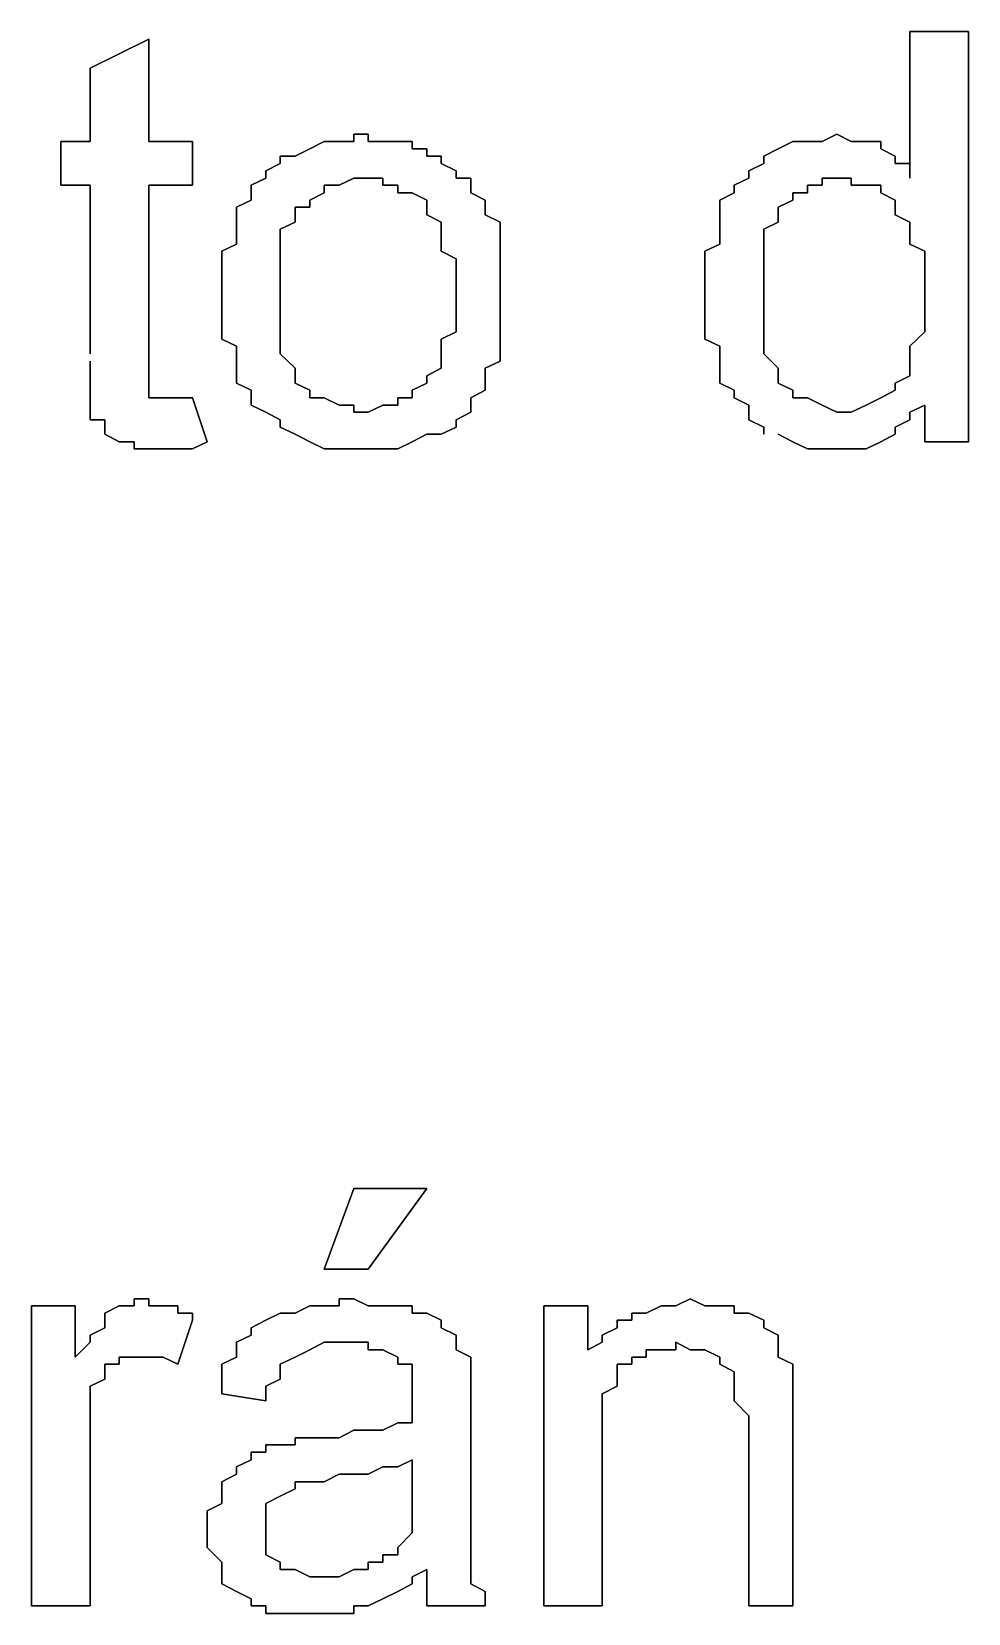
# Model space of a CAD drawing. Header units: metres. Extents: x 2.9 to 42.8, y 1.7 to 28.7.
# Drawn here: x 38.2482 to 38.4739, y 22.733 to 23.114 of the extents above; entities that cross this region are included whole.
import ezdxf

# ---------------------------------------------------------------- set-up
doc = ezdxf.new("R2010")
doc.units = ezdxf.units.M
doc.layers.add('GRIS', color=8, linetype='Continuous')

msp = doc.modelspace()

# ---------------------------------------------------------------- linework, layer by layer
at = {"layer": 'GRIS', "lineweight": -3}
for points in [[(38.2764, 23.1122), (38.2623, 23.1052), (38.2764, 23.1122)], [(38.2764, 23.0875), (38.2764, 23.1122), (38.2764, 23.0875)], [(38.4739, 23.114), (38.4598, 23.114), (38.4739, 23.114)], [(38.4598, 23.114), (38.4598, 23.0787), (38.4598, 23.114)], [(38.4739, 23.0152), (38.4739, 23.114), (38.4739, 23.0152)], [(38.2623, 23.1052), (38.2623, 23.0875), (38.2623, 23.1052)], [(38.3293, 23.0893), (38.3258, 23.0893), (38.3293, 23.0893)], [(38.3258, 23.0893), (38.3258, 23.0875), (38.3258, 23.0893)], [(38.3293, 23.0875), (38.3293, 23.0893), (38.3293, 23.0875)], [(38.4422, 23.0893), (38.4387, 23.0875), (38.4422, 23.0893)], [(38.4457, 23.0875), (38.4422, 23.0893), (38.4457, 23.0875)], [(38.2623, 23.0875), (38.2552, 23.0875), (38.2623, 23.0875)], [(38.2552, 23.0875), (38.2552, 23.077), (38.2552, 23.0875)], [(38.287, 23.0875), (38.2764, 23.0875), (38.287, 23.0875)], [(38.287, 23.077), (38.287, 23.0875), (38.287, 23.077)], [(38.3152, 23.0858), (38.3117, 23.084), (38.3152, 23.0858)], [(38.3187, 23.0875), (38.3152, 23.0858), (38.3187, 23.0875)], [(38.3223, 23.0875), (38.3187, 23.0875), (38.3223, 23.0875)], [(38.3258, 23.0875), (38.3223, 23.0875), (38.3258, 23.0875)], [(38.3328, 23.0875), (38.3293, 23.0875), (38.3328, 23.0875)], [(38.3364, 23.0875), (38.3328, 23.0875), (38.3364, 23.0875)], [(38.3399, 23.0875), (38.3364, 23.0875), (38.3399, 23.0875)], [(38.3399, 23.0858), (38.3399, 23.0875), (38.3399, 23.0858)], [(38.3434, 23.0858), (38.3399, 23.0858), (38.3434, 23.0858)], [(38.3434, 23.084), (38.3434, 23.0858), (38.3434, 23.084)], [(38.4281, 23.0858), (38.4246, 23.084), (38.4281, 23.0858)], [(38.4316, 23.0875), (38.4281, 23.0858), (38.4316, 23.0875)], [(38.4351, 23.0875), (38.4316, 23.0875), (38.4351, 23.0875)], [(38.4387, 23.0875), (38.4351, 23.0875), (38.4387, 23.0875)], [(38.4493, 23.0875), (38.4457, 23.0875), (38.4493, 23.0875)], [(38.4528, 23.0875), (38.4493, 23.0875), (38.4528, 23.0875)], [(38.4528, 23.0858), (38.4528, 23.0875), (38.4528, 23.0858)], [(38.4563, 23.084), (38.4528, 23.0858), (38.4563, 23.084)], [(38.3081, 23.0822), (38.3046, 23.0805), (38.3081, 23.0822)], [(38.3117, 23.084), (38.3081, 23.084), (38.3117, 23.084)], [(38.3081, 23.084), (38.3081, 23.0822), (38.3081, 23.084)], [(38.3469, 23.084), (38.3434, 23.084), (38.3469, 23.084)], [(38.3469, 23.0822), (38.3469, 23.084), (38.3469, 23.0822)], [(38.3505, 23.0805), (38.3469, 23.0822), (38.3505, 23.0805)], [(38.4246, 23.0822), (38.421, 23.0805), (38.4246, 23.0822)], [(38.4246, 23.084), (38.4246, 23.0822), (38.4246, 23.084)], [(38.4563, 23.0822), (38.4563, 23.084), (38.4563, 23.0822)], [(38.4598, 23.0822), (38.4563, 23.0822), (38.4598, 23.0822)], [(38.4598, 23.0805), (38.4598, 23.0822), (38.4598, 23.0805)], [(38.3046, 23.0787), (38.3011, 23.077), (38.3046, 23.0787)], [(38.3046, 23.0805), (38.3046, 23.0787), (38.3046, 23.0805)], [(38.3223, 23.077), (38.3258, 23.0787), (38.3223, 23.077)], [(38.3258, 23.0787), (38.3293, 23.0787), (38.3258, 23.0787)], [(38.3293, 23.0787), (38.3328, 23.0787), (38.3293, 23.0787)], [(38.3328, 23.0787), (38.3328, 23.077), (38.3328, 23.0787)], [(38.3505, 23.0787), (38.3505, 23.0805), (38.3505, 23.0787)], [(38.354, 23.0787), (38.3505, 23.0787), (38.354, 23.0787)], [(38.354, 23.077), (38.354, 23.0787), (38.354, 23.077)], [(38.421, 23.0787), (38.4175, 23.077), (38.421, 23.0787)], [(38.421, 23.0805), (38.421, 23.0787), (38.421, 23.0805)], [(38.4387, 23.077), (38.4387, 23.0787), (38.4387, 23.077)], [(38.4387, 23.0787), (38.4422, 23.0787), (38.4387, 23.0787)], [(38.4422, 23.0787), (38.4457, 23.0787), (38.4422, 23.0787)], [(38.4457, 23.0787), (38.4457, 23.077), (38.4457, 23.0787)], [(38.4598, 23.0787), (38.4598, 23.0805), (38.4598, 23.0787)], [(38.2552, 23.077), (38.2623, 23.077), (38.2552, 23.077)], [(38.2623, 23.077), (38.2623, 23.0364), (38.2623, 23.077)], [(38.2764, 23.0346), (38.2764, 23.077), (38.2764, 23.0346)], [(38.2764, 23.077), (38.287, 23.077), (38.2764, 23.077)], [(38.3011, 23.0734), (38.2976, 23.0717), (38.3011, 23.0734)], [(38.3011, 23.077), (38.3011, 23.0752), (38.3011, 23.077)], [(38.3011, 23.0752), (38.3011, 23.0734), (38.3011, 23.0752)], [(38.3152, 23.0734), (38.3187, 23.0752), (38.3152, 23.0734)], [(38.3152, 23.0717), (38.3152, 23.0734), (38.3152, 23.0717)], [(38.3187, 23.0752), (38.3187, 23.077), (38.3187, 23.0752)], [(38.3187, 23.077), (38.3223, 23.077), (38.3187, 23.077)], [(38.3328, 23.077), (38.3364, 23.077), (38.3328, 23.077)], [(38.3364, 23.077), (38.3364, 23.0752), (38.3364, 23.077)], [(38.3364, 23.0752), (38.3399, 23.0752), (38.3364, 23.0752)], [(38.3399, 23.0752), (38.3434, 23.0734), (38.3399, 23.0752)], [(38.3434, 23.0734), (38.3434, 23.0717), (38.3434, 23.0734)], [(38.354, 23.0752), (38.354, 23.077), (38.354, 23.0752)], [(38.3575, 23.0734), (38.354, 23.0752), (38.3575, 23.0734)], [(38.3575, 23.0717), (38.3575, 23.0734), (38.3575, 23.0717)], [(38.4175, 23.0752), (38.414, 23.0734), (38.4175, 23.0752)], [(38.414, 23.0734), (38.414, 23.0699), (38.414, 23.0734)], [(38.4175, 23.077), (38.4175, 23.0752), (38.4175, 23.077)], [(38.4281, 23.0717), (38.4316, 23.0734), (38.4281, 23.0717)], [(38.4316, 23.0734), (38.4316, 23.0752), (38.4316, 23.0734)], [(38.4316, 23.0752), (38.4351, 23.0752), (38.4316, 23.0752)], [(38.4351, 23.0752), (38.4351, 23.077), (38.4351, 23.0752)], [(38.4351, 23.077), (38.4387, 23.077), (38.4351, 23.077)], [(38.4457, 23.077), (38.4493, 23.077), (38.4457, 23.077)], [(38.4493, 23.077), (38.4528, 23.077), (38.4493, 23.077)], [(38.4528, 23.077), (38.4528, 23.0752), (38.4528, 23.077)], [(38.4528, 23.0752), (38.4563, 23.0734), (38.4528, 23.0752)], [(38.4563, 23.0734), (38.4563, 23.0717), (38.4563, 23.0734)], [(38.2976, 23.0717), (38.2976, 23.0699), (38.2976, 23.0717)], [(38.2976, 23.0699), (38.2976, 23.0681), (38.2976, 23.0699)], [(38.3117, 23.0699), (38.3117, 23.0717), (38.3117, 23.0699)], [(38.3117, 23.0717), (38.3152, 23.0717), (38.3117, 23.0717)], [(38.3117, 23.0681), (38.3117, 23.0699), (38.3117, 23.0681)], [(38.3434, 23.0717), (38.3434, 23.0699), (38.3434, 23.0717)], [(38.3434, 23.0699), (38.3469, 23.0681), (38.3434, 23.0699)], [(38.3575, 23.0699), (38.3575, 23.0717), (38.3575, 23.0699)], [(38.3611, 23.0681), (38.3575, 23.0699), (38.3611, 23.0681)], [(38.414, 23.0699), (38.414, 23.0681), (38.414, 23.0699)], [(38.4281, 23.0699), (38.4281, 23.0717), (38.4281, 23.0699)], [(38.4281, 23.0681), (38.4281, 23.0699), (38.4281, 23.0681)], [(38.4563, 23.0717), (38.4563, 23.0699), (38.4563, 23.0717)], [(38.4563, 23.0699), (38.4598, 23.0681), (38.4563, 23.0699)], [(38.2976, 23.0681), (38.2976, 23.0664), (38.2976, 23.0681)], [(38.2976, 23.0664), (38.2976, 23.0628), (38.2976, 23.0664)], [(38.3081, 23.0664), (38.3117, 23.0681), (38.3081, 23.0664)], [(38.3081, 23.0646), (38.3081, 23.0664), (38.3081, 23.0646)], [(38.3469, 23.0681), (38.3469, 23.0664), (38.3469, 23.0681)], [(38.3469, 23.0664), (38.3469, 23.0646), (38.3469, 23.0664)], [(38.3611, 23.0646), (38.3611, 23.0681), (38.3611, 23.0646)], [(38.414, 23.0681), (38.414, 23.0646), (38.414, 23.0681)], [(38.4246, 23.0664), (38.4281, 23.0681), (38.4246, 23.0664)], [(38.4246, 23.0646), (38.4246, 23.0664), (38.4246, 23.0646)], [(38.4598, 23.0681), (38.4598, 23.0664), (38.4598, 23.0681)], [(38.4598, 23.0664), (38.4598, 23.0646), (38.4598, 23.0664)], [(38.2976, 23.0628), (38.294, 23.0611), (38.2976, 23.0628)], [(38.3081, 23.0628), (38.3081, 23.0646), (38.3081, 23.0628)], [(38.3081, 23.0593), (38.3081, 23.0628), (38.3081, 23.0593)], [(38.3469, 23.0646), (38.3469, 23.0611), (38.3469, 23.0646)], [(38.3611, 23.0628), (38.3611, 23.0646), (38.3611, 23.0628)], [(38.3611, 23.0611), (38.3611, 23.0628), (38.3611, 23.0611)], [(38.414, 23.0628), (38.4104, 23.0611), (38.414, 23.0628)], [(38.414, 23.0646), (38.414, 23.0628), (38.414, 23.0646)], [(38.4246, 23.0628), (38.4246, 23.0646), (38.4246, 23.0628)], [(38.4246, 23.0593), (38.4246, 23.0628), (38.4246, 23.0593)], [(38.4598, 23.0646), (38.4598, 23.0628), (38.4598, 23.0646)], [(38.4598, 23.0628), (38.4634, 23.0611), (38.4598, 23.0628)], [(38.294, 23.0611), (38.294, 23.0593), (38.294, 23.0611)], [(38.294, 23.0593), (38.294, 23.0558), (38.294, 23.0593)], [(38.3081, 23.0576), (38.3081, 23.0593), (38.3081, 23.0576)], [(38.3469, 23.0611), (38.3505, 23.0593), (38.3469, 23.0611)], [(38.3505, 23.0593), (38.3505, 23.0558), (38.3505, 23.0593)], [(38.3611, 23.0576), (38.3611, 23.0611), (38.3611, 23.0576)], [(38.4104, 23.0611), (38.4104, 23.0576), (38.4104, 23.0611)], [(38.4246, 23.0576), (38.4246, 23.0593), (38.4246, 23.0576)], [(38.4634, 23.0611), (38.4634, 23.0576), (38.4634, 23.0611)], [(38.294, 23.0558), (38.294, 23.054), (38.294, 23.0558)], [(38.3081, 23.054), (38.3081, 23.0576), (38.3081, 23.054)], [(38.3505, 23.0558), (38.3505, 23.054), (38.3505, 23.0558)], [(38.3611, 23.0558), (38.3611, 23.0576), (38.3611, 23.0558)], [(38.3611, 23.0523), (38.3611, 23.0558), (38.3611, 23.0523)], [(38.4104, 23.0576), (38.4104, 23.0558), (38.4104, 23.0576)], [(38.4104, 23.0558), (38.4104, 23.054), (38.4104, 23.0558)], [(38.4246, 23.054), (38.4246, 23.0576), (38.4246, 23.054)], [(38.4634, 23.0576), (38.4634, 23.0558), (38.4634, 23.0576)], [(38.4634, 23.0558), (38.4634, 23.0523), (38.4634, 23.0558)], [(38.294, 23.054), (38.294, 23.0505), (38.294, 23.054)], [(38.3081, 23.0523), (38.3081, 23.054), (38.3081, 23.0523)], [(38.3081, 23.0505), (38.3081, 23.0523), (38.3081, 23.0505)], [(38.3505, 23.054), (38.3505, 23.0505), (38.3505, 23.054)], [(38.3611, 23.0487), (38.3611, 23.0523), (38.3611, 23.0487)], [(38.4104, 23.054), (38.4104, 23.0505), (38.4104, 23.054)], [(38.4246, 23.0523), (38.4246, 23.054), (38.4246, 23.0523)], [(38.4246, 23.0505), (38.4246, 23.0523), (38.4246, 23.0505)], [(38.4634, 23.0523), (38.4634, 23.0487), (38.4634, 23.0523)], [(38.294, 23.0505), (38.294, 23.0487), (38.294, 23.0505)], [(38.294, 23.0487), (38.294, 23.0452), (38.294, 23.0487)], [(38.3081, 23.047), (38.3081, 23.0505), (38.3081, 23.047)], [(38.3081, 23.0452), (38.3081, 23.047), (38.3081, 23.0452)], [(38.3505, 23.0505), (38.3505, 23.047), (38.3505, 23.0505)], [(38.3505, 23.047), (38.3505, 23.0434), (38.3505, 23.047)], [(38.3611, 23.0452), (38.3611, 23.0487), (38.3611, 23.0452)], [(38.4104, 23.0505), (38.4104, 23.0487), (38.4104, 23.0505)], [(38.4104, 23.0487), (38.4104, 23.047), (38.4104, 23.0487)], [(38.4104, 23.047), (38.4104, 23.0452), (38.4104, 23.047)], [(38.4246, 23.047), (38.4246, 23.0505), (38.4246, 23.047)], [(38.4246, 23.0452), (38.4246, 23.047), (38.4246, 23.0452)], [(38.4634, 23.0487), (38.4634, 23.047), (38.4634, 23.0487)], [(38.4634, 23.047), (38.4634, 23.0434), (38.4634, 23.047)], [(38.294, 23.0452), (38.294, 23.0434), (38.294, 23.0452)], [(38.294, 23.0434), (38.294, 23.0399), (38.294, 23.0434)], [(38.3081, 23.0417), (38.3081, 23.0452), (38.3081, 23.0417)], [(38.3505, 23.0434), (38.3505, 23.0417), (38.3505, 23.0434)], [(38.3611, 23.0434), (38.3611, 23.0452), (38.3611, 23.0434)], [(38.3611, 23.0417), (38.3611, 23.0434), (38.3611, 23.0417)], [(38.4104, 23.0452), (38.4104, 23.0417), (38.4104, 23.0452)], [(38.4246, 23.0417), (38.4246, 23.0452), (38.4246, 23.0417)], [(38.4634, 23.0434), (38.4634, 23.0417), (38.4634, 23.0434)], [(38.294, 23.0399), (38.2976, 23.0382), (38.294, 23.0399)], [(38.3081, 23.0399), (38.3081, 23.0417), (38.3081, 23.0399)], [(38.3081, 23.0382), (38.3081, 23.0399), (38.3081, 23.0382)], [(38.3505, 23.0417), (38.3469, 23.0399), (38.3505, 23.0417)], [(38.3469, 23.0399), (38.3469, 23.0364), (38.3469, 23.0399)], [(38.3611, 23.0382), (38.3611, 23.0417), (38.3611, 23.0382)], [(38.4104, 23.0417), (38.4104, 23.0399), (38.4104, 23.0417)], [(38.4104, 23.0399), (38.414, 23.0382), (38.4104, 23.0399)], [(38.4246, 23.0399), (38.4246, 23.0417), (38.4246, 23.0399)], [(38.4246, 23.0382), (38.4246, 23.0399), (38.4246, 23.0382)], [(38.4634, 23.0417), (38.4598, 23.0382), (38.4634, 23.0417)], [(38.2976, 23.0382), (38.2976, 23.0364), (38.2976, 23.0382)], [(38.2976, 23.0364), (38.2976, 23.0329), (38.2976, 23.0364)], [(38.3081, 23.0364), (38.3081, 23.0382), (38.3081, 23.0364)], [(38.3117, 23.0329), (38.3081, 23.0364), (38.3117, 23.0329)], [(38.3469, 23.0364), (38.3469, 23.0346), (38.3469, 23.0364)], [(38.3611, 23.0364), (38.3611, 23.0382), (38.3611, 23.0364)], [(38.3611, 23.0346), (38.3611, 23.0364), (38.3611, 23.0346)], [(38.414, 23.0382), (38.414, 23.0346), (38.414, 23.0382)], [(38.4246, 23.0364), (38.4246, 23.0382), (38.4246, 23.0364)], [(38.4281, 23.0329), (38.4246, 23.0364), (38.4281, 23.0329)], [(38.4598, 23.0382), (38.4598, 23.0364), (38.4598, 23.0382)], [(38.4598, 23.0364), (38.4598, 23.0346), (38.4598, 23.0364)], [(38.2623, 23.0346), (38.2623, 23.0329), (38.2623, 23.0346)], [(38.2623, 23.0329), (38.2623, 23.0293), (38.2623, 23.0329)], [(38.2764, 23.0311), (38.2764, 23.0346), (38.2764, 23.0311)], [(38.2976, 23.0329), (38.2976, 23.0311), (38.2976, 23.0329)], [(38.3117, 23.0311), (38.3117, 23.0329), (38.3117, 23.0311)], [(38.3469, 23.0329), (38.3434, 23.0311), (38.3469, 23.0329)], [(38.3469, 23.0346), (38.3469, 23.0329), (38.3469, 23.0346)], [(38.3575, 23.0329), (38.3611, 23.0346), (38.3575, 23.0329)], [(38.3575, 23.0311), (38.3575, 23.0329), (38.3575, 23.0311)], [(38.414, 23.0346), (38.414, 23.0329), (38.414, 23.0346)], [(38.414, 23.0329), (38.414, 23.0311), (38.414, 23.0329)], [(38.4281, 23.0311), (38.4281, 23.0329), (38.4281, 23.0311)], [(38.4598, 23.0346), (38.4598, 23.0329), (38.4598, 23.0346)], [(38.4598, 23.0329), (38.4598, 23.0311), (38.4598, 23.0329)], [(38.2623, 23.0293), (38.2623, 23.0258), (38.2623, 23.0293)], [(38.2764, 23.0293), (38.2764, 23.0311), (38.2764, 23.0293)], [(38.2764, 23.0276), (38.2764, 23.0293), (38.2764, 23.0276)], [(38.2976, 23.0311), (38.2976, 23.0293), (38.2976, 23.0311)], [(38.2976, 23.0293), (38.3011, 23.0276), (38.2976, 23.0293)], [(38.3117, 23.0293), (38.3117, 23.0311), (38.3117, 23.0293)], [(38.3152, 23.0276), (38.3117, 23.0293), (38.3152, 23.0276)], [(38.3434, 23.0293), (38.3399, 23.0276), (38.3434, 23.0293)], [(38.3434, 23.0311), (38.3434, 23.0293), (38.3434, 23.0311)], [(38.3575, 23.0293), (38.3575, 23.0311), (38.3575, 23.0293)], [(38.3575, 23.0276), (38.3575, 23.0293), (38.3575, 23.0276)], [(38.414, 23.0311), (38.414, 23.0293), (38.414, 23.0311)], [(38.414, 23.0293), (38.4175, 23.0276), (38.414, 23.0293)], [(38.4281, 23.0293), (38.4281, 23.0311), (38.4281, 23.0293)], [(38.4316, 23.0276), (38.4281, 23.0293), (38.4316, 23.0276)], [(38.4598, 23.0311), (38.4563, 23.0293), (38.4598, 23.0311)], [(38.4563, 23.0293), (38.4563, 23.0276), (38.4563, 23.0293)], [(38.2623, 23.0258), (38.2623, 23.024), (38.2623, 23.0258)], [(38.2623, 23.024), (38.2623, 23.0223), (38.2623, 23.024)], [(38.2764, 23.0258), (38.2764, 23.0276), (38.2764, 23.0258)], [(38.2799, 23.0258), (38.2764, 23.0258), (38.2799, 23.0258)], [(38.2834, 23.0258), (38.2799, 23.0258), (38.2834, 23.0258)], [(38.287, 23.0258), (38.2834, 23.0258), (38.287, 23.0258)], [(38.2905, 23.0152), (38.287, 23.0258), (38.2905, 23.0152)], [(38.3011, 23.0276), (38.3011, 23.0258), (38.3011, 23.0276)], [(38.3011, 23.0258), (38.3011, 23.024), (38.3011, 23.0258)], [(38.3011, 23.024), (38.3046, 23.0223), (38.3011, 23.024)], [(38.3152, 23.0258), (38.3152, 23.0276), (38.3152, 23.0258)], [(38.3187, 23.0258), (38.3152, 23.0258), (38.3187, 23.0258)], [(38.3223, 23.024), (38.3187, 23.0258), (38.3223, 23.024)], [(38.3258, 23.024), (38.3223, 23.024), (38.3258, 23.024)], [(38.3258, 23.0223), (38.3258, 23.024), (38.3258, 23.0223)], [(38.3328, 23.024), (38.3293, 23.0223), (38.3328, 23.024)], [(38.3364, 23.024), (38.3328, 23.024), (38.3364, 23.024)], [(38.3399, 23.0258), (38.3364, 23.0258), (38.3399, 23.0258)], [(38.3364, 23.0258), (38.3364, 23.024), (38.3364, 23.0258)], [(38.3399, 23.0276), (38.3399, 23.0258), (38.3399, 23.0276)], [(38.354, 23.0258), (38.3575, 23.0276), (38.354, 23.0258)], [(38.354, 23.024), (38.354, 23.0258), (38.354, 23.024)], [(38.354, 23.0223), (38.354, 23.024), (38.354, 23.0223)], [(38.4175, 23.0276), (38.4175, 23.0258), (38.4175, 23.0276)], [(38.4175, 23.0258), (38.421, 23.024), (38.4175, 23.0258)], [(38.421, 23.024), (38.421, 23.0223), (38.421, 23.024)], [(38.4316, 23.0258), (38.4316, 23.0276), (38.4316, 23.0258)], [(38.4351, 23.0258), (38.4316, 23.0258), (38.4351, 23.0258)], [(38.4387, 23.024), (38.4351, 23.0258), (38.4387, 23.024)], [(38.4422, 23.0223), (38.4387, 23.024), (38.4422, 23.0223)], [(38.4493, 23.024), (38.4457, 23.0223), (38.4493, 23.024)], [(38.4528, 23.0258), (38.4493, 23.024), (38.4528, 23.0258)], [(38.4563, 23.0276), (38.4528, 23.0258), (38.4563, 23.0276)], [(38.4598, 23.0223), (38.4634, 23.024), (38.4598, 23.0223)], [(38.4634, 23.024), (38.4634, 23.0152), (38.4634, 23.024)], [(38.2623, 23.0223), (38.2623, 23.0205), (38.2623, 23.0223)], [(38.2623, 23.0205), (38.2658, 23.0205), (38.2623, 23.0205)], [(38.2658, 23.0205), (38.2658, 23.0187), (38.2658, 23.0205)], [(38.3046, 23.0223), (38.3081, 23.0205), (38.3046, 23.0223)], [(38.3081, 23.0205), (38.3081, 23.0187), (38.3081, 23.0205)], [(38.3293, 23.0223), (38.3258, 23.0223), (38.3293, 23.0223)], [(38.3505, 23.0205), (38.354, 23.0223), (38.3505, 23.0205)], [(38.3505, 23.0187), (38.3505, 23.0205), (38.3505, 23.0187)], [(38.421, 23.0223), (38.421, 23.0205), (38.421, 23.0223)], [(38.421, 23.0205), (38.4246, 23.0187), (38.421, 23.0205)], [(38.4457, 23.0223), (38.4422, 23.0223), (38.4457, 23.0223)], [(38.4563, 23.0187), (38.4598, 23.0205), (38.4563, 23.0187)], [(38.4598, 23.0205), (38.4598, 23.0223), (38.4598, 23.0205)], [(38.2658, 23.0187), (38.2658, 23.017), (38.2658, 23.0187)], [(38.2658, 23.017), (38.2693, 23.0152), (38.2658, 23.017)], [(38.3081, 23.0187), (38.3117, 23.017), (38.3081, 23.0187)], [(38.3117, 23.017), (38.3152, 23.0152), (38.3117, 23.017)], [(38.3399, 23.0152), (38.3434, 23.017), (38.3399, 23.0152)], [(38.3434, 23.017), (38.3469, 23.017), (38.3434, 23.017)], [(38.3469, 23.017), (38.3505, 23.0187), (38.3469, 23.017)], [(38.4246, 23.0187), (38.4246, 23.017), (38.4246, 23.0187)], [(38.4281, 23.017), (38.4316, 23.0152), (38.4281, 23.017)], [(38.4528, 23.0152), (38.4563, 23.017), (38.4528, 23.0152)], [(38.4563, 23.017), (38.4563, 23.0187), (38.4563, 23.017)], [(38.2693, 23.0152), (38.2729, 23.0152), (38.2693, 23.0152)], [(38.2729, 23.0152), (38.2729, 23.0135), (38.2729, 23.0152)], [(38.2729, 23.0135), (38.2764, 23.0135), (38.2729, 23.0135)], [(38.2764, 23.0135), (38.2799, 23.0135), (38.2764, 23.0135)], [(38.2799, 23.0135), (38.2834, 23.0135), (38.2799, 23.0135)], [(38.2834, 23.0135), (38.287, 23.0135), (38.2834, 23.0135)], [(38.287, 23.0135), (38.2905, 23.0152), (38.287, 23.0135)], [(38.3152, 23.0152), (38.3187, 23.0135), (38.3152, 23.0152)], [(38.3187, 23.0135), (38.3223, 23.0135), (38.3187, 23.0135)], [(38.3223, 23.0135), (38.3258, 23.0135), (38.3223, 23.0135)], [(38.3258, 23.0135), (38.3293, 23.0135), (38.3258, 23.0135)], [(38.3293, 23.0135), (38.3328, 23.0135), (38.3293, 23.0135)], [(38.3328, 23.0135), (38.3364, 23.0135), (38.3328, 23.0135)], [(38.3364, 23.0135), (38.3399, 23.0152), (38.3364, 23.0135)], [(38.4316, 23.0152), (38.4351, 23.0135), (38.4316, 23.0152)], [(38.4351, 23.0135), (38.4387, 23.0135), (38.4351, 23.0135)], [(38.4387, 23.0135), (38.4422, 23.0135), (38.4387, 23.0135)], [(38.4422, 23.0135), (38.4457, 23.0135), (38.4422, 23.0135)], [(38.4457, 23.0135), (38.4493, 23.0135), (38.4457, 23.0135)], [(38.4493, 23.0135), (38.4528, 23.0152), (38.4493, 23.0135)], [(38.4634, 23.0152), (38.4739, 23.0152), (38.4634, 23.0152)], [(38.3258, 22.8353), (38.3187, 22.8159), (38.3258, 22.8353)], [(38.3434, 22.8353), (38.3258, 22.8353), (38.3434, 22.8353)], [(38.3293, 22.8159), (38.3434, 22.8353), (38.3293, 22.8159)], [(38.3187, 22.8159), (38.3293, 22.8159), (38.3187, 22.8159)], [(38.2587, 22.8071), (38.2482, 22.8071), (38.2587, 22.8071)], [(38.2482, 22.8071), (38.2482, 22.7348), (38.2482, 22.8071)], [(38.2587, 22.7947), (38.2587, 22.8071), (38.2587, 22.7947)], [(38.2693, 22.8071), (38.2658, 22.8053), (38.2693, 22.8071)], [(38.2729, 22.8071), (38.2693, 22.8071), (38.2729, 22.8071)], [(38.2764, 22.8088), (38.2729, 22.8088), (38.2764, 22.8088)], [(38.2729, 22.8088), (38.2729, 22.8071), (38.2729, 22.8088)], [(38.2764, 22.8071), (38.2764, 22.8088), (38.2764, 22.8071)], [(38.2799, 22.8071), (38.2764, 22.8071), (38.2799, 22.8071)], [(38.2834, 22.8071), (38.2799, 22.8071), (38.2834, 22.8071)], [(38.2834, 22.8053), (38.2834, 22.8071), (38.2834, 22.8053)], [(38.3152, 22.8071), (38.3117, 22.8053), (38.3152, 22.8071)], [(38.3187, 22.8071), (38.3152, 22.8071), (38.3187, 22.8071)], [(38.3223, 22.8071), (38.3187, 22.8071), (38.3223, 22.8071)], [(38.3258, 22.8088), (38.3223, 22.8088), (38.3258, 22.8088)], [(38.3223, 22.8088), (38.3223, 22.8071), (38.3223, 22.8088)], [(38.3293, 22.8071), (38.3258, 22.8088), (38.3293, 22.8071)], [(38.3328, 22.8071), (38.3293, 22.8071), (38.3328, 22.8071)], [(38.3364, 22.8071), (38.3328, 22.8071), (38.3364, 22.8071)], [(38.3399, 22.8071), (38.3364, 22.8071), (38.3399, 22.8071)], [(38.3399, 22.8053), (38.3399, 22.8071), (38.3399, 22.8053)], [(38.3822, 22.8071), (38.3716, 22.8071), (38.3822, 22.8071)], [(38.3716, 22.8071), (38.3716, 22.7348), (38.3716, 22.8071)], [(38.3822, 22.7965), (38.3822, 22.8071), (38.3822, 22.7965)], [(38.3999, 22.8071), (38.3963, 22.8053), (38.3999, 22.8071)], [(38.4034, 22.8071), (38.3999, 22.8071), (38.4034, 22.8071)], [(38.4069, 22.8088), (38.4034, 22.8071), (38.4069, 22.8088)], [(38.4104, 22.8071), (38.4069, 22.8088), (38.4104, 22.8071)], [(38.414, 22.8071), (38.4104, 22.8071), (38.414, 22.8071)], [(38.4175, 22.8071), (38.414, 22.8071), (38.4175, 22.8071)], [(38.4175, 22.8053), (38.4175, 22.8071), (38.4175, 22.8053)], [(38.2658, 22.8053), (38.2658, 22.8036), (38.2658, 22.8053)], [(38.2658, 22.8036), (38.2658, 22.8018), (38.2658, 22.8036)], [(38.287, 22.8053), (38.2834, 22.8053), (38.287, 22.8053)], [(38.2834, 22.793), (38.287, 22.8036), (38.2834, 22.793)], [(38.287, 22.8036), (38.287, 22.8053), (38.287, 22.8036)], [(38.3046, 22.8036), (38.3011, 22.8018), (38.3046, 22.8036)], [(38.3081, 22.8053), (38.3046, 22.8036), (38.3081, 22.8053)], [(38.3117, 22.8053), (38.3081, 22.8053), (38.3117, 22.8053)], [(38.3434, 22.8053), (38.3399, 22.8053), (38.3434, 22.8053)], [(38.3469, 22.8036), (38.3434, 22.8053), (38.3469, 22.8036)], [(38.3469, 22.8018), (38.3469, 22.8036), (38.3469, 22.8018)], [(38.3928, 22.8036), (38.3893, 22.8036), (38.3928, 22.8036)], [(38.3893, 22.8036), (38.3893, 22.8018), (38.3893, 22.8036)], [(38.3963, 22.8053), (38.3928, 22.8053), (38.3963, 22.8053)], [(38.3928, 22.8053), (38.3928, 22.8036), (38.3928, 22.8053)], [(38.421, 22.8053), (38.4175, 22.8053), (38.421, 22.8053)], [(38.4246, 22.8036), (38.421, 22.8053), (38.4246, 22.8036)], [(38.4246, 22.8018), (38.4246, 22.8036), (38.4246, 22.8018)], [(38.2658, 22.8018), (38.2623, 22.8), (38.2658, 22.8018)], [(38.2623, 22.8), (38.2623, 22.7983), (38.2623, 22.8)], [(38.3011, 22.8), (38.2976, 22.7983), (38.3011, 22.8)], [(38.3011, 22.8018), (38.3011, 22.8), (38.3011, 22.8018)], [(38.3505, 22.8), (38.3469, 22.8018), (38.3505, 22.8)], [(38.3505, 22.7983), (38.3505, 22.8), (38.3505, 22.7983)], [(38.3893, 22.8018), (38.3857, 22.8), (38.3893, 22.8018)], [(38.3857, 22.8), (38.3857, 22.7983), (38.3857, 22.8)], [(38.4281, 22.8), (38.4246, 22.8018), (38.4281, 22.8)], [(38.4281, 22.7983), (38.4281, 22.8), (38.4281, 22.7983)], [(38.2623, 22.7983), (38.2587, 22.7947), (38.2623, 22.7983)], [(38.2976, 22.7983), (38.2976, 22.7965), (38.2976, 22.7983)], [(38.2976, 22.7965), (38.2976, 22.7947), (38.2976, 22.7965)], [(38.3117, 22.7947), (38.3152, 22.7965), (38.3117, 22.7947)], [(38.3152, 22.7965), (38.3187, 22.7983), (38.3152, 22.7965)], [(38.3187, 22.7983), (38.3223, 22.7983), (38.3187, 22.7983)], [(38.3223, 22.7983), (38.3258, 22.7983), (38.3223, 22.7983)], [(38.3258, 22.7983), (38.3293, 22.7983), (38.3258, 22.7983)], [(38.3293, 22.7983), (38.3293, 22.7965), (38.3293, 22.7983)], [(38.3293, 22.7965), (38.3328, 22.7965), (38.3293, 22.7965)], [(38.3328, 22.7965), (38.3364, 22.7947), (38.3328, 22.7965)], [(38.3505, 22.7965), (38.3505, 22.7983), (38.3505, 22.7965)], [(38.354, 22.7947), (38.3505, 22.7965), (38.354, 22.7947)], [(38.3857, 22.7983), (38.3822, 22.7965), (38.3857, 22.7983)], [(38.3963, 22.7947), (38.3963, 22.7965), (38.3963, 22.7947)], [(38.3963, 22.7965), (38.3999, 22.7965), (38.3963, 22.7965)], [(38.3999, 22.7965), (38.4034, 22.7965), (38.3999, 22.7965)], [(38.4034, 22.7965), (38.4034, 22.7983), (38.4034, 22.7965)], [(38.4034, 22.7983), (38.4069, 22.7965), (38.4034, 22.7983)], [(38.4069, 22.7965), (38.4104, 22.7965), (38.4069, 22.7965)], [(38.4104, 22.7965), (38.414, 22.7947), (38.4104, 22.7965)], [(38.4281, 22.7947), (38.4281, 22.7983), (38.4281, 22.7947)], [(38.2658, 22.7912), (38.2658, 22.793), (38.2658, 22.7912)], [(38.2658, 22.793), (38.2693, 22.793), (38.2658, 22.793)], [(38.2693, 22.793), (38.2693, 22.7947), (38.2693, 22.793)], [(38.2693, 22.7947), (38.2729, 22.7947), (38.2693, 22.7947)], [(38.2729, 22.7947), (38.2764, 22.7947), (38.2729, 22.7947)], [(38.2764, 22.7947), (38.2799, 22.7947), (38.2764, 22.7947)], [(38.2799, 22.7947), (38.2834, 22.793), (38.2799, 22.7947)], [(38.2976, 22.7947), (38.294, 22.793), (38.2976, 22.7947)], [(38.294, 22.793), (38.294, 22.7912), (38.294, 22.793)], [(38.3081, 22.793), (38.3117, 22.7947), (38.3081, 22.793)], [(38.3081, 22.7912), (38.3081, 22.793), (38.3081, 22.7912)], [(38.3364, 22.7947), (38.3364, 22.793), (38.3364, 22.7947)], [(38.3364, 22.793), (38.3399, 22.793), (38.3364, 22.793)], [(38.3399, 22.793), (38.3399, 22.7912), (38.3399, 22.793)], [(38.354, 22.7912), (38.354, 22.7947), (38.354, 22.7912)], [(38.3893, 22.7912), (38.3893, 22.793), (38.3893, 22.7912)], [(38.3893, 22.793), (38.3928, 22.793), (38.3893, 22.793)], [(38.3928, 22.793), (38.3928, 22.7947), (38.3928, 22.793)], [(38.3928, 22.7947), (38.3963, 22.7947), (38.3928, 22.7947)], [(38.414, 22.7947), (38.414, 22.793), (38.414, 22.7947)], [(38.414, 22.793), (38.4175, 22.7912), (38.414, 22.793)], [(38.4316, 22.793), (38.4281, 22.7947), (38.4316, 22.793)], [(38.4316, 22.7912), (38.4316, 22.793), (38.4316, 22.7912)], [(38.2623, 22.7877), (38.2658, 22.7894), (38.2623, 22.7877)], [(38.2623, 22.7859), (38.2623, 22.7877), (38.2623, 22.7859)], [(38.2658, 22.7894), (38.2658, 22.7912), (38.2658, 22.7894)], [(38.294, 22.7912), (38.294, 22.7877), (38.294, 22.7912)], [(38.294, 22.7877), (38.294, 22.7859), (38.294, 22.7877)], [(38.3046, 22.7877), (38.3081, 22.7894), (38.3046, 22.7877)], [(38.3046, 22.7842), (38.3046, 22.7877), (38.3046, 22.7842)], [(38.3081, 22.7894), (38.3081, 22.7912), (38.3081, 22.7894)], [(38.3399, 22.7912), (38.3399, 22.7877), (38.3399, 22.7912)], [(38.3399, 22.7877), (38.3399, 22.7859), (38.3399, 22.7877)], [(38.354, 22.7877), (38.354, 22.7912), (38.354, 22.7877)], [(38.354, 22.7859), (38.354, 22.7877), (38.354, 22.7859)], [(38.3857, 22.7859), (38.3893, 22.7877), (38.3857, 22.7859)], [(38.3893, 22.7894), (38.3893, 22.7912), (38.3893, 22.7894)], [(38.3893, 22.7877), (38.3893, 22.7894), (38.3893, 22.7877)], [(38.4175, 22.7912), (38.4175, 22.7894), (38.4175, 22.7912)], [(38.4175, 22.7894), (38.4175, 22.7877), (38.4175, 22.7894)], [(38.4175, 22.7877), (38.4175, 22.7859), (38.4175, 22.7877)], [(38.4316, 22.7894), (38.4316, 22.7912), (38.4316, 22.7894)], [(38.4316, 22.7877), (38.4316, 22.7894), (38.4316, 22.7877)], [(38.4316, 22.7842), (38.4316, 22.7877), (38.4316, 22.7842)], [(38.2623, 22.7842), (38.2623, 22.7859), (38.2623, 22.7842)], [(38.2623, 22.7824), (38.2623, 22.7842), (38.2623, 22.7824)], [(38.294, 22.7859), (38.3046, 22.7842), (38.294, 22.7859)], [(38.3399, 22.7859), (38.3399, 22.7824), (38.3399, 22.7859)], [(38.354, 22.7824), (38.354, 22.7859), (38.354, 22.7824)], [(38.3857, 22.7842), (38.3857, 22.7859), (38.3857, 22.7842)], [(38.3857, 22.7806), (38.3857, 22.7842), (38.3857, 22.7806)], [(38.4175, 22.7859), (38.4175, 22.7842), (38.4175, 22.7859)], [(38.4175, 22.7842), (38.421, 22.7806), (38.4175, 22.7842)], [(38.4316, 22.7824), (38.4316, 22.7842), (38.4316, 22.7824)], [(38.2623, 22.7789), (38.2623, 22.7824), (38.2623, 22.7789)], [(38.3399, 22.7824), (38.3399, 22.7806), (38.3399, 22.7824)], [(38.3399, 22.7806), (38.3399, 22.7789), (38.3399, 22.7806)], [(38.354, 22.7806), (38.354, 22.7824), (38.354, 22.7806)], [(38.354, 22.7647), (38.354, 22.7806), (38.354, 22.7647)], [(38.3857, 22.7789), (38.3857, 22.7806), (38.3857, 22.7789)], [(38.421, 22.7806), (38.421, 22.7789), (38.421, 22.7806)], [(38.4316, 22.7789), (38.4316, 22.7824), (38.4316, 22.7789)], [(38.2623, 22.7771), (38.2623, 22.7789), (38.2623, 22.7771)], [(38.2623, 22.7753), (38.2623, 22.7771), (38.2623, 22.7753)], [(38.3258, 22.7771), (38.3223, 22.7753), (38.3258, 22.7771)], [(38.3293, 22.7771), (38.3258, 22.7771), (38.3293, 22.7771)], [(38.3328, 22.7771), (38.3293, 22.7771), (38.3328, 22.7771)], [(38.3364, 22.7789), (38.3328, 22.7771), (38.3364, 22.7789)], [(38.3399, 22.7789), (38.3364, 22.7789), (38.3399, 22.7789)], [(38.3857, 22.7753), (38.3857, 22.7789), (38.3857, 22.7753)], [(38.421, 22.7789), (38.421, 22.7348), (38.421, 22.7789)], [(38.4316, 22.7348), (38.4316, 22.7789), (38.4316, 22.7348)], [(38.2623, 22.7718), (38.2623, 22.7753), (38.2623, 22.7718)], [(38.3081, 22.7736), (38.3046, 22.7736), (38.3081, 22.7736)], [(38.3046, 22.7736), (38.3046, 22.7718), (38.3046, 22.7736)], [(38.3117, 22.7736), (38.3081, 22.7736), (38.3117, 22.7736)], [(38.3152, 22.7753), (38.3117, 22.7753), (38.3152, 22.7753)], [(38.3117, 22.7753), (38.3117, 22.7736), (38.3117, 22.7753)], [(38.3187, 22.7753), (38.3152, 22.7753), (38.3187, 22.7753)], [(38.3223, 22.7753), (38.3187, 22.7753), (38.3223, 22.7753)], [(38.3857, 22.7736), (38.3857, 22.7753), (38.3857, 22.7736)], [(38.3857, 22.7348), (38.3857, 22.7736), (38.3857, 22.7348)], [(38.2623, 22.7348), (38.2623, 22.7718), (38.2623, 22.7348)], [(38.3011, 22.77), (38.2976, 22.7683), (38.3011, 22.77)], [(38.3046, 22.7718), (38.3011, 22.7718), (38.3046, 22.7718)], [(38.3011, 22.7718), (38.3011, 22.77), (38.3011, 22.7718)], [(38.3364, 22.7683), (38.3399, 22.77), (38.3364, 22.7683)], [(38.3399, 22.77), (38.3399, 22.7665), (38.3399, 22.77)], [(38.2976, 22.7665), (38.294, 22.7647), (38.2976, 22.7665)], [(38.2976, 22.7683), (38.2976, 22.7665), (38.2976, 22.7683)], [(38.3187, 22.7647), (38.3223, 22.7665), (38.3187, 22.7647)], [(38.3223, 22.7665), (38.3258, 22.7665), (38.3223, 22.7665)], [(38.3258, 22.7665), (38.3293, 22.7665), (38.3258, 22.7665)], [(38.3293, 22.7665), (38.3328, 22.7683), (38.3293, 22.7665)], [(38.3328, 22.7683), (38.3364, 22.7683), (38.3328, 22.7683)], [(38.3399, 22.7665), (38.3399, 22.7647), (38.3399, 22.7665)], [(38.294, 22.7647), (38.294, 22.763), (38.294, 22.7647)], [(38.294, 22.763), (38.294, 22.7595), (38.294, 22.763)], [(38.3046, 22.7595), (38.3081, 22.7612), (38.3046, 22.7595)], [(38.3081, 22.7612), (38.3117, 22.763), (38.3081, 22.7612)], [(38.3117, 22.763), (38.3117, 22.7647), (38.3117, 22.763)], [(38.3117, 22.7647), (38.3152, 22.7647), (38.3117, 22.7647)], [(38.3152, 22.7647), (38.3187, 22.7647), (38.3152, 22.7647)], [(38.3399, 22.7647), (38.3399, 22.763), (38.3399, 22.7647)], [(38.3399, 22.763), (38.3399, 22.7595), (38.3399, 22.763)], [(38.354, 22.7612), (38.354, 22.7647), (38.354, 22.7612)], [(38.354, 22.7577), (38.354, 22.7612), (38.354, 22.7577)], [(38.294, 22.7595), (38.2905, 22.7577), (38.294, 22.7595)], [(38.2905, 22.7577), (38.2905, 22.7559), (38.2905, 22.7577)], [(38.3046, 22.7577), (38.3046, 22.7595), (38.3046, 22.7577)], [(38.3046, 22.7542), (38.3046, 22.7577), (38.3046, 22.7542)], [(38.3399, 22.7595), (38.3399, 22.7577), (38.3399, 22.7595)], [(38.3399, 22.7577), (38.3399, 22.7559), (38.3399, 22.7577)], [(38.354, 22.7542), (38.354, 22.7577), (38.354, 22.7542)], [(38.2905, 22.7559), (38.2905, 22.7524), (38.2905, 22.7559)], [(38.3046, 22.7506), (38.3046, 22.7542), (38.3046, 22.7506)], [(38.3399, 22.7559), (38.3399, 22.7542), (38.3399, 22.7559)], [(38.3399, 22.7542), (38.3399, 22.7524), (38.3399, 22.7542)], [(38.354, 22.7524), (38.354, 22.7542), (38.354, 22.7524)], [(38.2905, 22.7524), (38.2905, 22.7506), (38.2905, 22.7524)], [(38.2905, 22.7506), (38.2905, 22.7489), (38.2905, 22.7506)], [(38.3046, 22.7489), (38.3046, 22.7506), (38.3046, 22.7489)], [(38.3399, 22.7524), (38.3364, 22.7489), (38.3399, 22.7524)], [(38.354, 22.7489), (38.354, 22.7524), (38.354, 22.7489)], [(38.2905, 22.7489), (38.294, 22.7453), (38.2905, 22.7489)], [(38.3046, 22.7471), (38.3046, 22.7489), (38.3046, 22.7471)], [(38.3081, 22.7453), (38.3046, 22.7471), (38.3081, 22.7453)], [(38.3364, 22.7471), (38.3328, 22.7471), (38.3364, 22.7471)], [(38.3328, 22.7471), (38.3328, 22.7453), (38.3328, 22.7471)], [(38.3364, 22.7489), (38.3364, 22.7471), (38.3364, 22.7489)], [(38.354, 22.7471), (38.354, 22.7489), (38.354, 22.7471)], [(38.354, 22.7453), (38.354, 22.7471), (38.354, 22.7453)], [(38.294, 22.7453), (38.294, 22.7436), (38.294, 22.7453)], [(38.294, 22.7436), (38.294, 22.7418), (38.294, 22.7436)], [(38.3081, 22.7436), (38.3081, 22.7453), (38.3081, 22.7436)], [(38.3117, 22.7436), (38.3081, 22.7436), (38.3117, 22.7436)], [(38.3152, 22.7418), (38.3117, 22.7436), (38.3152, 22.7418)], [(38.3258, 22.7436), (38.3223, 22.7418), (38.3258, 22.7436)], [(38.3293, 22.7436), (38.3258, 22.7436), (38.3293, 22.7436)], [(38.3328, 22.7453), (38.3293, 22.7453), (38.3328, 22.7453)], [(38.3293, 22.7453), (38.3293, 22.7436), (38.3293, 22.7453)], [(38.3399, 22.7418), (38.3434, 22.7436), (38.3399, 22.7418)], [(38.3434, 22.7436), (38.3434, 22.7401), (38.3434, 22.7436)], [(38.354, 22.7436), (38.354, 22.7453), (38.354, 22.7436)], [(38.354, 22.7401), (38.354, 22.7436), (38.354, 22.7401)], [(38.294, 22.7418), (38.294, 22.7401), (38.294, 22.7418)], [(38.294, 22.7401), (38.2976, 22.7383), (38.294, 22.7401)], [(38.2976, 22.7383), (38.3011, 22.7365), (38.2976, 22.7383)], [(38.3187, 22.7418), (38.3152, 22.7418), (38.3187, 22.7418)], [(38.3223, 22.7418), (38.3187, 22.7418), (38.3223, 22.7418)], [(38.3328, 22.7365), (38.3364, 22.7383), (38.3328, 22.7365)], [(38.3364, 22.7383), (38.3399, 22.7401), (38.3364, 22.7383)], [(38.3399, 22.7401), (38.3399, 22.7418), (38.3399, 22.7401)], [(38.3434, 22.7401), (38.3434, 22.7383), (38.3434, 22.7401)], [(38.3434, 22.7383), (38.3434, 22.7365), (38.3434, 22.7383)], [(38.3575, 22.7383), (38.354, 22.7401), (38.3575, 22.7383)], [(38.3575, 22.7365), (38.3575, 22.7383), (38.3575, 22.7365)], [(38.2482, 22.7348), (38.2623, 22.7348), (38.2482, 22.7348)], [(38.3011, 22.7365), (38.3011, 22.7348), (38.3011, 22.7365)], [(38.3011, 22.7348), (38.3046, 22.7348), (38.3011, 22.7348)], [(38.3046, 22.7348), (38.3046, 22.733), (38.3046, 22.7348)], [(38.3258, 22.733), (38.3258, 22.7348), (38.3258, 22.733)], [(38.3258, 22.7348), (38.3293, 22.7348), (38.3258, 22.7348)], [(38.3293, 22.7348), (38.3328, 22.7365), (38.3293, 22.7348)], [(38.3434, 22.7365), (38.3434, 22.7348), (38.3434, 22.7365)], [(38.3434, 22.7348), (38.3575, 22.7348), (38.3434, 22.7348)], [(38.3575, 22.7348), (38.3575, 22.7365), (38.3575, 22.7348)], [(38.3716, 22.7348), (38.3857, 22.7348), (38.3716, 22.7348)], [(38.421, 22.7348), (38.4316, 22.7348), (38.421, 22.7348)], [(38.3046, 22.733), (38.3081, 22.733), (38.3046, 22.733)], [(38.3081, 22.733), (38.3117, 22.733), (38.3081, 22.733)], [(38.3117, 22.733), (38.3152, 22.733), (38.3117, 22.733)], [(38.3152, 22.733), (38.3187, 22.733), (38.3152, 22.733)], [(38.3187, 22.733), (38.3223, 22.733), (38.3187, 22.733)], [(38.3223, 22.733), (38.3258, 22.733), (38.3223, 22.733)]]:
    msp.add_lwpolyline(points, dxfattribs=at)

doc.saveas('drawing.dxf')
